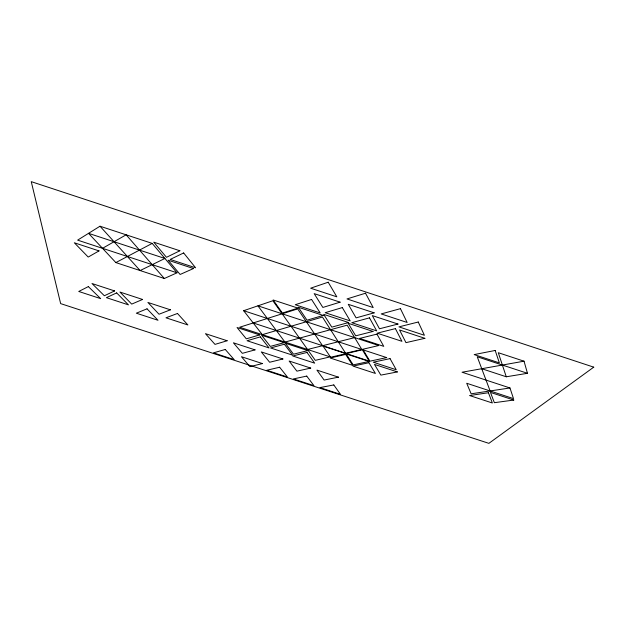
<?xml version="1.0" encoding="UTF-8"?>
<svg xmlns="http://www.w3.org/2000/svg" width="625" height="625" viewBox="0 0 625 625"><rect width="100%" height="100%" fill="white"/><g stroke="black" fill="none" stroke-linecap="round" stroke-linejoin="round"><path stroke-width="0.94" d="M100.008 226.211L77.625 240.133L177.008 272.797L164.336 278.508L115.852 262.586L88.547 233.344L164.914 258.469L140.117 270.555L100.008 226.211L152.195 243.398L177.008 272.797M102.531 248.32L126.125 234.812L164.336 278.508M115.852 262.586L152.195 243.398M243.648 310.695L361.828 349.484L347.172 325.172L284.953 342.078L257.922 305.836L378.766 345.531L345.633 353.258L322.445 317.039L262.32 334.656L243.648 310.695L272.867 300.742L315.289 360.336L330.133 356.875L239.648 327.234L297.68 308.898L322.57 345.703M307.562 349.484L354.672 337.617M481.75 368.719L506.266 376.781L527.469 373.305L524.031 361.188L462.063 372.227L509.969 387.961L513.492 398.625L466.711 383.266L471.148 393.812L509.969 387.961M253.195 322.953L345.633 353.258M346.164 353.547L369.18 361.094L362.367 349.773L330.625 357.258L323.078 346.102L346.125 353.656M524.031 361.188L498.297 352.711L506.266 376.781M527.469 373.305L477.242 356.773L490.125 390.953M593.75 367.156L488.883 443.352L60.648 303.617L31.25 181.648L593.75 367.156M99.016 250.891L88.211 257.062L74.328 242.781L99.016 250.891M88.344 286.594L78.75 291.469L100.656 298.633L88.344 286.594M179.875 250.766L166.469 257.312L153.742 242.156L179.875 250.766M183.656 252.945L170.18 259.43L195.594 267.789L183.656 252.945M114.602 290.93L104.359 295.758L91.992 283.523L114.602 290.93M116.664 292.891L106.406 297.656L128.445 304.867L116.664 292.891M193.461 268.539L180.125 274.469L168.125 260.203L193.461 268.539M142.555 299.453L131.711 304.109L119.953 292.055L142.555 299.453M147.039 308.82L136.328 313.188L157.984 320.266L147.039 308.82M170.406 309.82L159.023 314.242L147.914 302.453L170.406 309.82M177.461 313.469L165.977 317.797L187.891 324.961L177.461 313.469M328.203 282.219L310.625 288.195L336.828 296.836L328.203 282.219M311.578 299.445L295.242 304.727L320.203 312.945L311.578 299.445M297.969 308.125L282.422 313.055L273.117 299.953L297.969 308.125M365.523 293.219L346.984 298.938L373.203 307.578L365.523 293.219M340.109 302.164L322.852 307.453L314.164 293.617L340.109 302.164M227.141 340.75L214.992 344.391L205.453 333.656L227.141 340.75M342.312 307.586L325.18 312.688L350.211 320.922L342.312 307.586M323.18 315.422L307.023 320.195L298.312 307.242L323.18 315.422M259.641 334.906L246.297 338.836L237.039 327.508L259.641 334.906M260.344 336.867L247.039 340.734L269.047 347.938L260.344 336.867M225.266 349.469L213.453 352.859L234.164 359.617L225.266 349.469M374.172 312.844L356.094 317.875L348.25 304.305L374.172 312.844M348.586 322.531L331.805 327.141L323.68 314.344L348.586 322.531M400.43 308.656L381.203 313.93L407.148 322.477L400.43 308.656M369.484 317.852L351.773 322.695L376.688 330.891L369.484 317.852M255.047 349.875L242.344 353.328L233.398 342.797L255.047 349.875M284.203 342.648L270.336 346.406L261.617 335.25L284.203 342.648M284.391 344.234L270.578 347.953L292.586 355.156L284.391 344.234M397.984 324.055L379.477 328.781L372.297 315.594L397.984 324.055M373.008 331.438L355.703 335.828L348.188 323.273L373.008 331.438M418.25 322.016L398.906 326.875L424.398 335.273L418.25 322.016M307.859 350.602L293.508 354.188L285.312 343.219L307.859 350.602M395.406 328.617L377.188 333.18L401.938 341.32L395.406 328.617M376.961 334.109L359.625 338.43L383.758 346.359L376.961 334.109M307.008 352.453L292.758 355.984L314.688 363.164L307.008 352.453M262.414 363.57L249.953 366.656L241.438 356.711L262.414 363.57M282.898 358.984L269.648 362.258L261.289 351.914L282.898 358.984M279.625 367.234L266.766 370.266L287.398 377L279.625 367.234M345.656 354.43L330.203 358.008L352.672 365.375L345.656 354.43M424.875 338.32L405.969 342.641L399.547 329.977L424.875 338.32M310.703 368.078L296.906 371.164L289.133 361.023L310.703 368.078M386.664 357.594L369.93 361.188L363.133 349.875L386.664 357.594M369.148 361.445L353.172 364.883L346.148 353.906L369.148 361.445M368.914 362.719L353 366.109L375.406 373.445L368.914 362.719M306.734 376.094L293.352 378.945L313.953 385.672L306.734 376.094M390.047 358.625L373.242 362.203L396.227 369.742L390.047 358.625M338.461 377.156L324.117 380.055L316.93 370.109L338.461 377.156M495.195 350.461L474.164 354.594L499.367 362.891L495.195 350.461M397.367 371.922L380.852 375.117L374.484 364.422L397.367 371.922M333.797 384.938L319.891 387.609L340.461 394.328L333.797 384.938M488.43 392.734L469.602 395.539L492.344 402.992L488.43 392.734M513.766 400.047L494.352 402.695L490.477 392.406L513.766 400.047"/></g></svg>
